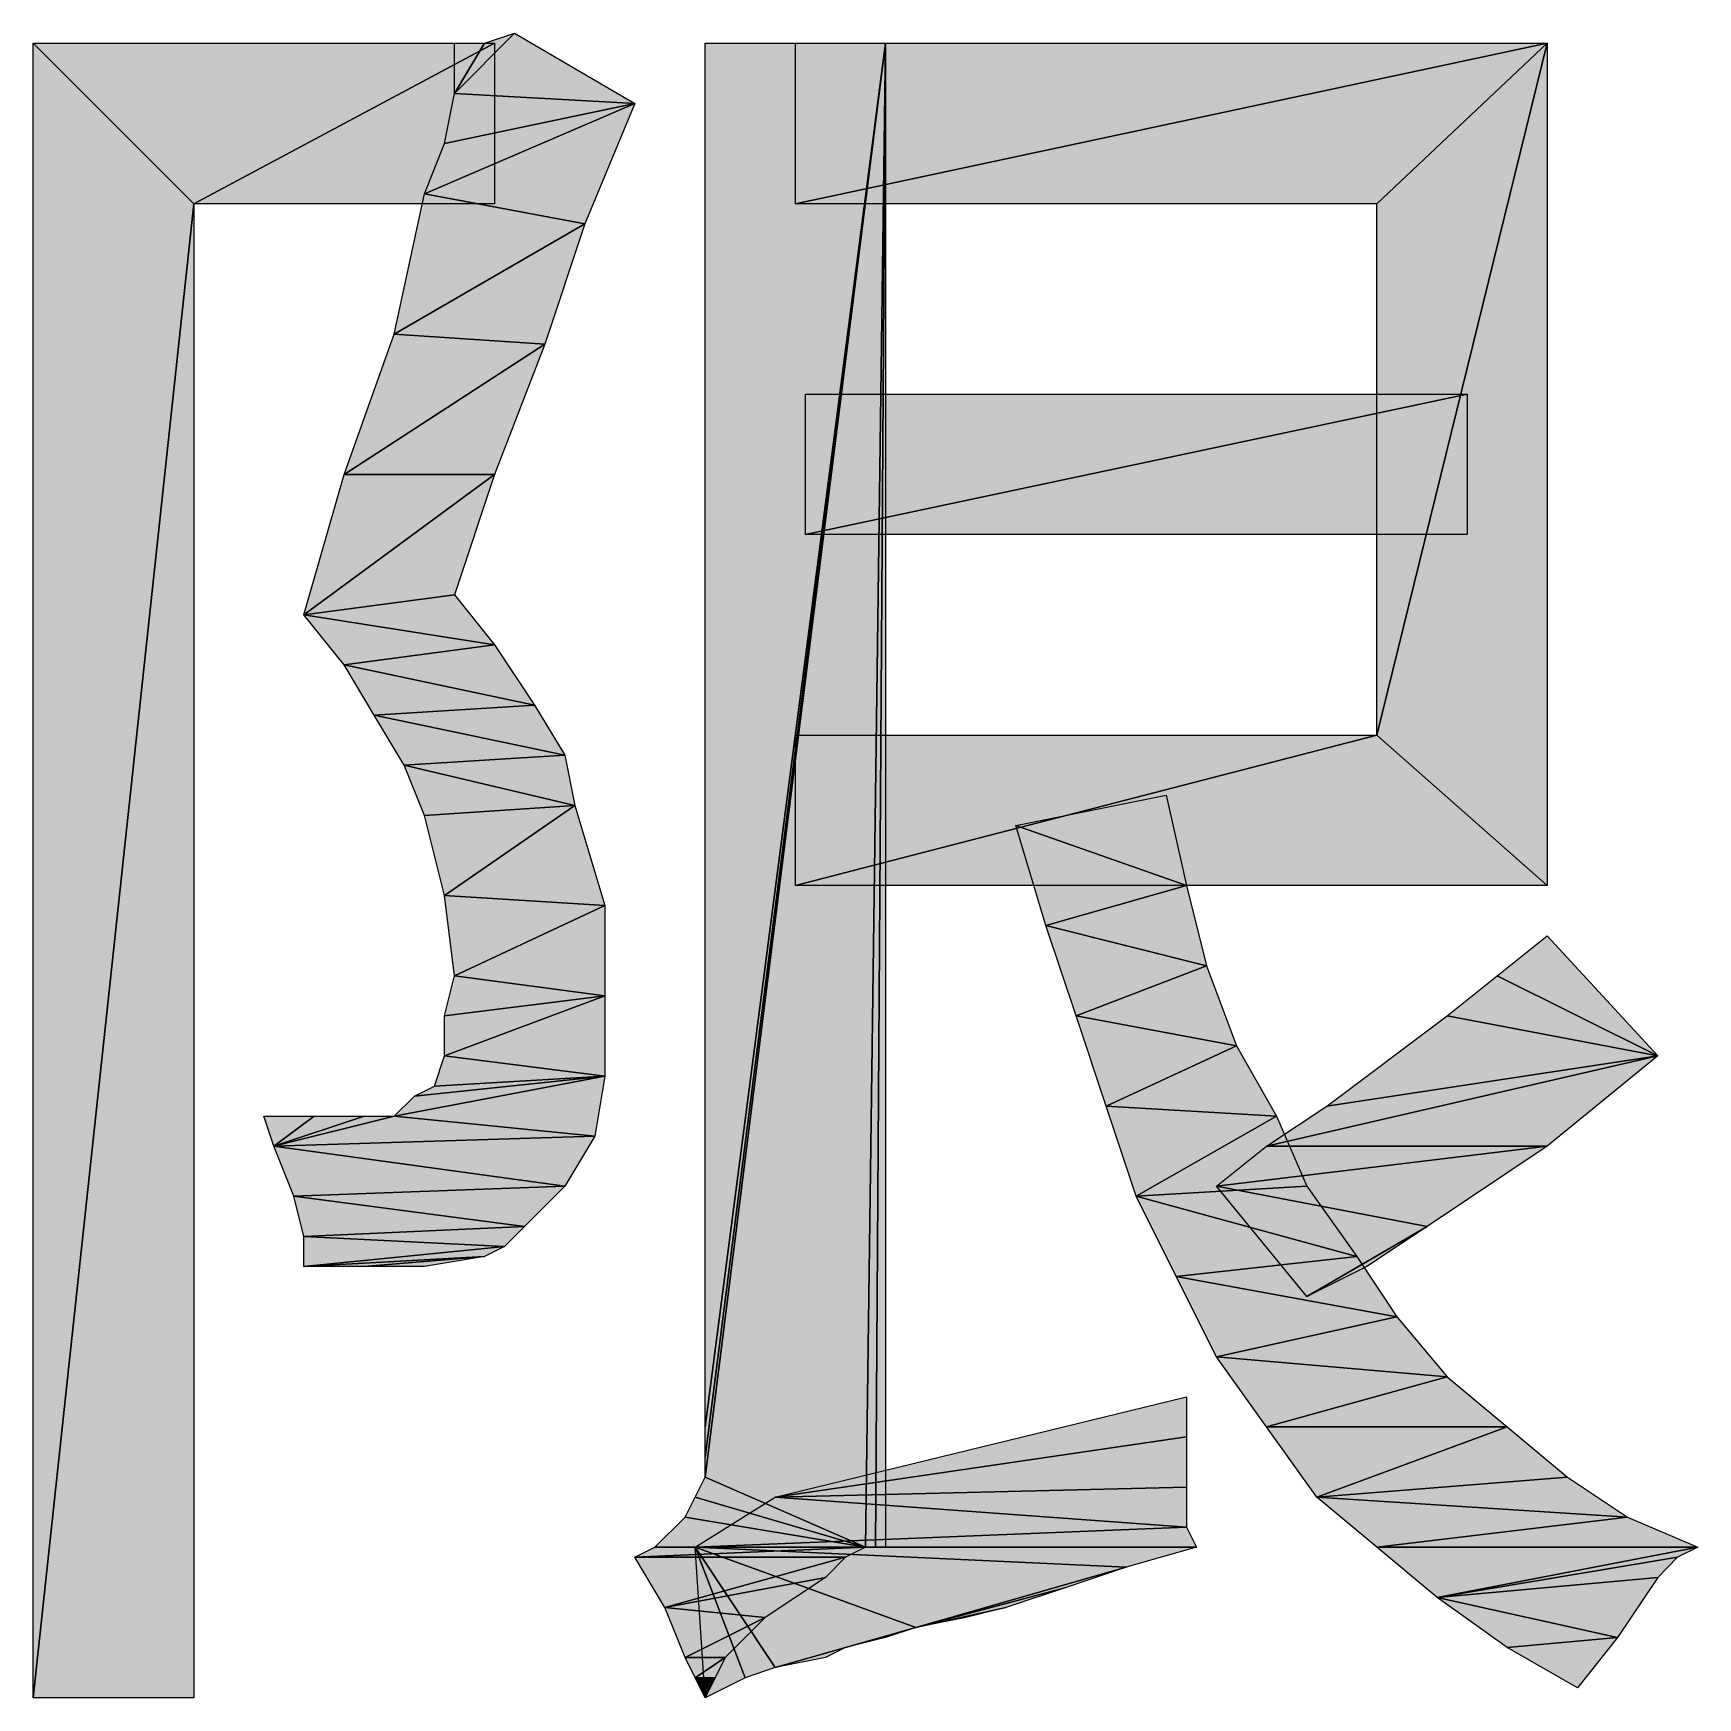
# Model space of a CAD drawing. Header units: millimetres. Extents: x -159 to 198, y 0 to 225.
# Drawn here: x -102.321 to -100.396, y 28.67 to 30.595 of the extents above; entities that cross this region are included whole.
import ezdxf

# ---------------------------------------------------------------- set-up
doc = ezdxf.new("R2010")
doc.units = ezdxf.units.MM
doc.header["$LTSCALE"] = 10.89
doc.layers.add('12_COIN_DXF_FORMAT', color=7, linetype='CONTINUOUS')

# ---------------------------------------------------------------- blocks, each defined once
blk = doc.blocks.new('A_C4F889353_BL2', base_point=(32.2476, 18.7626))
at = {"layer": '12_COIN_DXF_FORMAT', "color": 7, "linetype": 'Continuous'}
for p, q in [((49.2111, 21.134), (49.1416, 21.0644)), ((49.1416, 21.0644), (49.2111, 21.134)), ((49.1763, 21.1224), (49.2111, 21.134)), ((49.2111, 21.134), (49.3503, 21.0528)), ((48.8401, 20.9369), (48.6546, 21.1224)), ((48.6546, 21.1224), (49.1879, 21.1224)), ((48.6546, 19.2093), (48.6546, 21.1224)), ((48.6546, 21.1224), (48.8401, 20.9369)), ((48.8401, 20.9369), (49.1879, 21.1224)), ((49.1879, 21.1224), (48.8401, 20.9369)), ((49.1416, 21.0644), (49.1416, 21.1224)), ((49.1416, 21.1224), (49.1763, 21.1224)), ((49.1763, 21.1224), (49.1416, 21.0644)), ((49.1416, 21.0644), (49.1763, 21.1224)), ((49.1879, 21.1224), (49.1879, 20.9369)), ((49.4314, 19.5224), (49.4314, 21.1224)), ((49.4314, 21.1224), (49.6401, 21.1224)), ((49.6401, 21.1224), (49.4314, 19.5224)), ((49.4314, 19.5224), (49.6401, 21.1224)), ((49.6401, 21.1224), (49.4314, 19.4876)), ((49.4314, 19.4876), (49.6401, 21.1224)), ((49.6401, 21.1224), (49.4314, 19.4644)), ((49.4314, 19.4644), (49.6401, 21.1224)), ((49.5358, 20.9369), (49.5358, 21.1224)), ((49.5358, 21.1224), (50.4053, 21.1224)), ((50.4053, 21.1224), (49.5358, 20.9369)), ((49.5358, 20.9369), (50.4053, 21.1224)), ((49.6401, 21.1224), (49.6169, 19.3833)), ((49.6169, 19.3833), (49.6401, 21.1224)), ((49.6401, 21.1224), (49.6285, 19.3833)), ((49.6285, 19.3833), (49.6401, 21.1224)), ((49.6401, 21.1224), (49.6401, 19.3833)), ((50.4053, 21.1224), (50.2082, 20.9369)), ((50.2082, 20.9369), (50.4053, 21.1224)), ((50.4053, 21.1224), (50.2082, 20.3224)), ((50.2082, 20.3224), (50.4053, 21.1224)), ((50.4053, 21.1224), (50.4053, 20.1485)), ((49.13, 21.0065), (49.1416, 21.0644)), ((49.3503, 21.0528), (49.1416, 21.0644)), ((49.1416, 21.0644), (49.3503, 21.0528)), ((49.3503, 21.0528), (49.1068, 20.9485)), ((49.1068, 20.9485), (49.3503, 21.0528)), ((49.3503, 21.0528), (49.13, 21.0065)), ((49.13, 21.0065), (49.3503, 21.0528)), ((49.3503, 21.0528), (49.2923, 20.9137)), ((49.1068, 20.9485), (49.13, 21.0065)), ((49.072, 20.7862), (49.1068, 20.9485)), ((49.2923, 20.9137), (49.1068, 20.9485)), ((49.1068, 20.9485), (49.2923, 20.9137)), ((48.8401, 20.9369), (48.6546, 19.2093)), ((48.6546, 19.2093), (48.8401, 20.9369)), ((49.1879, 20.9369), (48.8401, 20.9369)), ((48.8401, 20.9369), (48.8401, 19.2093)), ((50.2082, 20.9369), (49.5358, 20.9369)), ((50.2082, 20.3224), (50.2082, 20.9369)), ((49.2923, 20.9137), (49.072, 20.7862)), ((49.072, 20.7862), (49.2923, 20.9137)), ((49.2923, 20.9137), (49.2459, 20.7746)), ((49.014, 20.6238), (49.072, 20.7862)), ((49.2459, 20.7746), (49.072, 20.7862)), ((49.072, 20.7862), (49.2459, 20.7746)), ((49.2459, 20.7746), (49.014, 20.6238)), ((49.014, 20.6238), (49.2459, 20.7746)), ((49.2459, 20.7746), (49.1879, 20.6238)), ((49.5474, 20.5543), (49.5474, 20.7166)), ((49.5474, 20.7166), (50.3126, 20.7166)), ((50.3126, 20.7166), (49.5474, 20.5543)), ((49.5474, 20.5543), (50.3126, 20.7166)), ((50.3126, 20.7166), (50.3126, 20.5543)), ((48.9676, 20.4615), (49.1879, 20.6238)), ((48.9676, 20.4615), (49.014, 20.6238)), ((49.1879, 20.6238), (48.9676, 20.4615)), ((49.1879, 20.6238), (49.014, 20.6238)), ((49.014, 20.6238), (49.1879, 20.6238)), ((49.1879, 20.6238), (49.1416, 20.4847)), ((50.3126, 20.5543), (49.5474, 20.5543)), ((49.1416, 20.4847), (48.9676, 20.4615)), ((48.9676, 20.4615), (49.1416, 20.4847)), ((49.1416, 20.4847), (49.1879, 20.4267)), ((49.1879, 20.4267), (48.9676, 20.4615)), ((49.014, 20.4036), (48.9676, 20.4615)), ((48.9676, 20.4615), (49.1879, 20.4267)), ((49.1879, 20.4267), (49.014, 20.4036)), ((49.014, 20.4036), (49.1879, 20.4267)), ((49.1879, 20.4267), (49.2343, 20.3572)), ((49.2343, 20.3572), (49.014, 20.4036)), ((49.0488, 20.3456), (49.014, 20.4036)), ((49.014, 20.4036), (49.2343, 20.3572)), ((49.2343, 20.3572), (49.0488, 20.3456)), ((49.0488, 20.3456), (49.2343, 20.3572)), ((49.2691, 20.2992), (49.0488, 20.3456)), ((49.0836, 20.2876), (49.0488, 20.3456)), ((49.0488, 20.3456), (49.2691, 20.2992)), ((49.2343, 20.3572), (49.2691, 20.2992)), ((49.5358, 20.1485), (49.5358, 20.3224)), ((49.5358, 20.3224), (50.2082, 20.3224)), ((50.2082, 20.3224), (49.5358, 20.1485)), ((49.5358, 20.1485), (50.2082, 20.3224)), ((50.2082, 20.3224), (50.4053, 20.1485)), ((50.4053, 20.1485), (50.2082, 20.3224)), ((49.2691, 20.2992), (49.0836, 20.2876)), ((49.0836, 20.2876), (49.2691, 20.2992)), ((49.2807, 20.2412), (49.0836, 20.2876)), ((49.1068, 20.2296), (49.0836, 20.2876)), ((49.0836, 20.2876), (49.2807, 20.2412)), ((49.2691, 20.2992), (49.2807, 20.2412)), ((49.7908, 20.218), (49.9647, 20.2528)), ((49.9647, 20.2528), (49.9879, 20.1485)), ((49.2807, 20.2412), (49.1068, 20.2296)), ((49.1068, 20.2296), (49.2807, 20.2412)), ((49.13, 20.1369), (49.1068, 20.2296)), ((49.2807, 20.2412), (49.13, 20.1369)), ((49.13, 20.1369), (49.2807, 20.2412)), ((49.2807, 20.2412), (49.3155, 20.1253)), ((49.9879, 20.1485), (49.7908, 20.218)), ((49.8256, 20.1021), (49.7908, 20.218)), ((49.7908, 20.218), (49.9879, 20.1485)), ((49.3155, 20.1253), (49.13, 20.1369)), ((49.1416, 20.0441), (49.13, 20.1369)), ((49.13, 20.1369), (49.3155, 20.1253)), ((50.4053, 20.1485), (49.5358, 20.1485)), ((49.9879, 20.1485), (49.8256, 20.1021)), ((49.8256, 20.1021), (49.9879, 20.1485)), ((49.9879, 20.1485), (50.0111, 20.0557)), ((49.3155, 20.1253), (49.1416, 20.0441)), ((49.1416, 20.0441), (49.3155, 20.1253)), ((49.3155, 20.1253), (49.3155, 20.0209)), ((50.0111, 20.0557), (49.8256, 20.1021)), ((49.8604, 19.9978), (49.8256, 20.1021)), ((49.8256, 20.1021), (50.0111, 20.0557)), ((50.3474, 20.0441), (50.4053, 20.0905)), ((50.4053, 20.0905), (50.5329, 19.9514)), ((50.0111, 20.0557), (49.8604, 19.9978)), ((49.8604, 19.9978), (50.0111, 20.0557)), ((50.0111, 20.0557), (50.0459, 19.963)), ((49.13, 19.9978), (49.1416, 20.0441)), ((49.3155, 20.0209), (49.1416, 20.0441)), ((49.1416, 20.0441), (49.3155, 20.0209)), ((50.2894, 19.9978), (50.3474, 20.0441)), ((50.3474, 20.0441), (50.5329, 19.9514)), ((50.5329, 19.9514), (50.3474, 20.0441)), ((49.3155, 20.0209), (49.13, 19.9978)), ((49.13, 19.9978), (49.3155, 20.0209)), ((49.3155, 20.0209), (49.13, 19.9514)), ((49.13, 19.9514), (49.3155, 20.0209)), ((49.3155, 20.0209), (49.3155, 19.9282)), ((49.13, 19.9514), (49.13, 19.9978)), ((50.0459, 19.963), (49.8604, 19.9978)), ((49.8952, 19.8934), (49.8604, 19.9978)), ((49.8604, 19.9978), (50.0459, 19.963)), ((50.1503, 19.8934), (50.2894, 19.9978)), ((50.5329, 19.9514), (50.2894, 19.9978)), ((50.2894, 19.9978), (50.5329, 19.9514)), ((50.0459, 19.963), (49.8952, 19.8934)), ((49.8952, 19.8934), (50.0459, 19.963)), ((50.0459, 19.963), (50.0923, 19.8818)), ((49.1184, 19.9166), (49.13, 19.9514)), ((49.3155, 19.9282), (49.13, 19.9514)), ((49.13, 19.9514), (49.3155, 19.9282)), ((50.5329, 19.9514), (50.0807, 19.847)), ((50.0807, 19.847), (50.5329, 19.9514)), ((50.5329, 19.9514), (50.1503, 19.8934)), ((50.1503, 19.8934), (50.5329, 19.9514)), ((50.5329, 19.9514), (50.4053, 19.847)), ((49.3155, 19.9282), (49.072, 19.8818)), ((49.072, 19.8818), (49.3155, 19.9282)), ((49.3155, 19.9282), (49.0952, 19.905)), ((49.0952, 19.905), (49.3155, 19.9282)), ((49.3155, 19.9282), (49.1184, 19.9166)), ((49.1184, 19.9166), (49.3155, 19.9282)), ((49.3155, 19.9282), (49.3039, 19.8586)), ((49.072, 19.8818), (49.0952, 19.905)), ((49.0952, 19.905), (49.1184, 19.9166)), ((48.9329, 19.847), (48.9213, 19.8818)), ((48.9213, 19.8818), (48.9792, 19.8818)), ((48.9329, 19.847), (49.072, 19.8818)), ((49.072, 19.8818), (48.9329, 19.847)), ((48.9329, 19.847), (49.0372, 19.8818)), ((49.0372, 19.8818), (48.9329, 19.847)), ((48.9329, 19.847), (48.9792, 19.8818)), ((48.9792, 19.8818), (48.9329, 19.847)), ((48.9792, 19.8818), (49.0372, 19.8818)), ((49.0372, 19.8818), (49.072, 19.8818)), ((49.3039, 19.8586), (49.072, 19.8818)), ((49.072, 19.8818), (49.3039, 19.8586)), ((50.0923, 19.8818), (49.8952, 19.8934)), ((49.93, 19.7891), (49.8952, 19.8934)), ((49.8952, 19.8934), (50.0923, 19.8818)), ((49.93, 19.7891), (50.0923, 19.8818)), ((50.0923, 19.8818), (49.93, 19.7891)), ((50.0807, 19.847), (50.1503, 19.8934)), ((50.0923, 19.8818), (50.1271, 19.8007)), ((49.3039, 19.8586), (48.9329, 19.847)), ((48.9329, 19.847), (49.3039, 19.8586)), ((49.2691, 19.8007), (48.9329, 19.847)), ((48.956, 19.7891), (48.9329, 19.847)), ((48.9329, 19.847), (49.2691, 19.8007)), ((49.3039, 19.8586), (49.2691, 19.8007)), ((50.0227, 19.8007), (50.0807, 19.847)), ((50.4053, 19.847), (50.0227, 19.8007)), ((50.0227, 19.8007), (50.4053, 19.847)), ((50.4053, 19.847), (50.0807, 19.847)), ((50.0807, 19.847), (50.4053, 19.847)), ((50.4053, 19.847), (50.2662, 19.7543)), ((49.2691, 19.8007), (48.956, 19.7891)), ((48.956, 19.7891), (49.2691, 19.8007)), ((49.2227, 19.7543), (48.956, 19.7891)), ((48.9676, 19.7427), (48.956, 19.7891)), ((48.956, 19.7891), (49.2227, 19.7543)), ((49.2691, 19.8007), (49.2227, 19.7543)), ((50.1271, 19.8007), (49.93, 19.7891)), ((49.93, 19.7891), (50.1271, 19.8007)), ((50.185, 19.7195), (49.93, 19.7891)), ((49.9763, 19.6963), (49.93, 19.7891)), ((49.93, 19.7891), (50.185, 19.7195)), ((50.2662, 19.7543), (50.0227, 19.8007)), ((50.1271, 19.6731), (50.0227, 19.8007)), ((50.0227, 19.8007), (50.2662, 19.7543)), ((50.1271, 19.8007), (50.185, 19.7195)), ((49.2227, 19.7543), (48.9676, 19.7427)), ((48.9676, 19.7427), (49.2227, 19.7543)), ((49.2227, 19.7543), (49.1995, 19.7311)), ((50.1271, 19.6731), (50.2662, 19.7543)), ((50.2662, 19.7543), (50.1271, 19.6731)), ((50.2662, 19.7543), (50.1966, 19.7079)), ((49.1995, 19.7311), (48.9676, 19.7427)), ((48.9676, 19.7079), (48.9676, 19.7427)), ((48.9676, 19.7427), (49.1995, 19.7311)), ((48.9676, 19.7079), (49.1995, 19.7311)), ((49.1995, 19.7311), (48.9676, 19.7079)), ((49.1995, 19.7311), (49.1763, 19.7195)), ((49.1763, 19.7195), (48.9676, 19.7079)), ((48.9676, 19.7079), (49.1763, 19.7195)), ((49.1763, 19.7195), (49.0372, 19.7079)), ((49.0372, 19.7079), (49.1763, 19.7195)), ((49.1763, 19.7195), (49.1068, 19.7079)), ((50.185, 19.7195), (49.9763, 19.6963)), ((49.9763, 19.6963), (50.185, 19.7195)), ((50.185, 19.7195), (50.2314, 19.6499)), ((49.0372, 19.7079), (48.9676, 19.7079)), ((49.1068, 19.7079), (49.0372, 19.7079)), ((50.2314, 19.6499), (49.9763, 19.6963)), ((50.0227, 19.6036), (49.9763, 19.6963)), ((49.9763, 19.6963), (50.2314, 19.6499)), ((50.1966, 19.7079), (50.1271, 19.6731)), ((50.2314, 19.6499), (50.0227, 19.6036)), ((50.0227, 19.6036), (50.2314, 19.6499)), ((50.2314, 19.6499), (50.2894, 19.5804)), ((50.2894, 19.5804), (50.0227, 19.6036)), ((50.0807, 19.5224), (50.0227, 19.6036)), ((50.0227, 19.6036), (50.2894, 19.5804)), ((50.2894, 19.5804), (50.0807, 19.5224)), ((50.0807, 19.5224), (50.2894, 19.5804)), ((50.2894, 19.5804), (50.3589, 19.5224)), ((49.5126, 19.4412), (49.9879, 19.5572)), ((49.9879, 19.5572), (49.9879, 19.5108)), ((49.4314, 19.4876), (49.4314, 19.5224)), ((50.3589, 19.5224), (50.0807, 19.5224)), ((50.1387, 19.4412), (50.0807, 19.5224)), ((50.0807, 19.5224), (50.3589, 19.5224)), ((50.1387, 19.4412), (50.3589, 19.5224)), ((50.3589, 19.5224), (50.1387, 19.4412)), ((50.3589, 19.5224), (50.4285, 19.4644)), ((49.5126, 19.4412), (49.9879, 19.5108)), ((49.9879, 19.5108), (49.5126, 19.4412)), ((49.9879, 19.5108), (49.9879, 19.4528)), ((49.4314, 19.4644), (49.4314, 19.4876)), ((49.4198, 19.4412), (49.4314, 19.4644)), ((49.4314, 19.4644), (49.6169, 19.3833)), ((49.6169, 19.3833), (49.4314, 19.4644)), ((50.4285, 19.4644), (50.1387, 19.4412)), ((50.1387, 19.4412), (50.4285, 19.4644)), ((50.4285, 19.4644), (50.4981, 19.418)), ((49.4082, 19.418), (49.4198, 19.4412)), ((49.4198, 19.3833), (49.5126, 19.4412)), ((49.4198, 19.4412), (49.6169, 19.3833)), ((49.6169, 19.3833), (49.4198, 19.4412)), ((49.9879, 19.4528), (49.5126, 19.4412)), ((49.5126, 19.4412), (49.9879, 19.4528)), ((49.9879, 19.4065), (49.5126, 19.4412)), ((49.5126, 19.4412), (49.9879, 19.4065)), ((49.9879, 19.4528), (49.9879, 19.4065)), ((50.4981, 19.418), (50.1387, 19.4412)), ((50.2082, 19.3833), (50.1387, 19.4412)), ((50.1387, 19.4412), (50.4981, 19.418)), ((49.3734, 19.3833), (49.4082, 19.418)), ((49.4082, 19.418), (49.6169, 19.3833)), ((49.6169, 19.3833), (49.4082, 19.418)), ((49.9879, 19.4065), (49.4198, 19.3833)), ((49.4198, 19.3833), (49.9879, 19.4065)), ((49.9879, 19.4065), (49.9995, 19.3833)), ((50.4981, 19.418), (50.2082, 19.3833)), ((50.2082, 19.3833), (50.4981, 19.418)), ((50.4981, 19.418), (50.5792, 19.3833)), ((49.3503, 19.3717), (49.3734, 19.3833)), ((49.6169, 19.3833), (49.3503, 19.3717)), ((49.3503, 19.3717), (49.6169, 19.3833)), ((49.6169, 19.3833), (49.3734, 19.3833)), ((49.3734, 19.3833), (49.6169, 19.3833)), ((49.9995, 19.3833), (49.4198, 19.3833)), ((49.9184, 19.3601), (49.4198, 19.3833)), ((49.4198, 19.3833), (49.9995, 19.3833)), ((49.6749, 19.2905), (49.4198, 19.3833)), ((49.4198, 19.3833), (49.9184, 19.3601)), ((49.5126, 19.2441), (49.4198, 19.3833)), ((49.4198, 19.3833), (49.6749, 19.2905)), ((49.4778, 19.2325), (49.4198, 19.3833)), ((49.4198, 19.3833), (49.5126, 19.2441)), ((49.4314, 19.2093), (49.4198, 19.3833)), ((49.4198, 19.3833), (49.4778, 19.2325)), ((49.6169, 19.3833), (49.5937, 19.3717)), ((49.6285, 19.3833), (49.6169, 19.3833)), ((49.6401, 19.3833), (49.6285, 19.3833)), ((49.9995, 19.3833), (49.9184, 19.3601)), ((50.5792, 19.3833), (50.2082, 19.3833)), ((50.2778, 19.3253), (50.2082, 19.3833)), ((50.2082, 19.3833), (50.5792, 19.3833)), ((50.2778, 19.3253), (50.5792, 19.3833)), ((50.5792, 19.3833), (50.2778, 19.3253)), ((50.5792, 19.3833), (50.556, 19.3717)), ((49.5937, 19.3717), (49.3503, 19.3717)), ((49.385, 19.3137), (49.3503, 19.3717)), ((49.3503, 19.3717), (49.5937, 19.3717)), ((49.385, 19.3137), (49.5937, 19.3717)), ((49.5937, 19.3717), (49.385, 19.3137)), ((49.5937, 19.3717), (49.5705, 19.3485)), ((50.2778, 19.3253), (50.556, 19.3717)), ((50.556, 19.3717), (50.2778, 19.3253)), ((50.556, 19.3717), (50.5329, 19.3485)), ((49.5705, 19.3485), (49.385, 19.3137)), ((49.385, 19.3137), (49.5705, 19.3485)), ((49.5705, 19.3485), (49.501, 19.3021)), ((49.6749, 19.2905), (49.9184, 19.3601)), ((49.9184, 19.3601), (49.6749, 19.2905)), ((49.9184, 19.3601), (49.8488, 19.3369)), ((50.5329, 19.3485), (50.2778, 19.3253)), ((50.2778, 19.3253), (50.5329, 19.3485)), ((50.5329, 19.3485), (50.4865, 19.2789)), ((49.6749, 19.2905), (49.8488, 19.3369)), ((49.8488, 19.3369), (49.6749, 19.2905)), ((49.8488, 19.3369), (49.7792, 19.3137)), ((50.4865, 19.2789), (50.2778, 19.3253)), ((50.3589, 19.2673), (50.2778, 19.3253)), ((50.2778, 19.3253), (50.4865, 19.2789)), ((49.501, 19.3021), (49.385, 19.3137)), ((49.4082, 19.2557), (49.385, 19.3137)), ((49.385, 19.3137), (49.501, 19.3021)), ((49.6749, 19.2905), (49.7792, 19.3137)), ((49.7792, 19.3137), (49.6749, 19.2905)), ((49.7792, 19.3137), (49.7329, 19.3021)), ((49.501, 19.3021), (49.4082, 19.2557)), ((49.4082, 19.2557), (49.501, 19.3021)), ((49.501, 19.3021), (49.4546, 19.2557)), ((49.5126, 19.2441), (49.6749, 19.2905)), ((49.6749, 19.2905), (49.5126, 19.2441)), ((49.5937, 19.2673), (49.6749, 19.2905)), ((49.6749, 19.2905), (49.5937, 19.2673)), ((49.6749, 19.2905), (49.6401, 19.2789)), ((49.7329, 19.3021), (49.6749, 19.2905)), ((49.5126, 19.2441), (49.5937, 19.2673)), ((49.5937, 19.2673), (49.5126, 19.2441)), ((49.5937, 19.2673), (49.5705, 19.2557)), ((49.6401, 19.2789), (49.5937, 19.2673)), ((50.4865, 19.2789), (50.3589, 19.2673)), ((50.3589, 19.2673), (50.4865, 19.2789)), ((50.4401, 19.2209), (50.3589, 19.2673)), ((50.4865, 19.2789), (50.4401, 19.2209)), ((49.4546, 19.2557), (49.4082, 19.2557)), ((49.4198, 19.2325), (49.4082, 19.2557)), ((49.4082, 19.2557), (49.4546, 19.2557)), ((49.4546, 19.2557), (49.4198, 19.2325)), ((49.4198, 19.2325), (49.4546, 19.2557)), ((49.4546, 19.2557), (49.443, 19.2325)), ((49.5705, 19.2557), (49.5126, 19.2441)), ((49.443, 19.2325), (49.4198, 19.2325)), ((49.4314, 19.2093), (49.4198, 19.2325)), ((49.4198, 19.2325), (49.443, 19.2325)), ((49.4778, 19.2325), (49.4314, 19.2093)), ((49.443, 19.2325), (49.4314, 19.2093)), ((49.5126, 19.2441), (49.4778, 19.2325)), ((48.8401, 19.2093), (48.6546, 19.2093))]:
    blk.add_line(p, q, dxfattribs=at)
for points in [[(49.1763, 21.1224), (49.2111, 21.134), (49.1416, 21.0644)], [(49.2111, 21.134), (49.3503, 21.0528), (49.1416, 21.0644)], [(49.1879, 21.1224), (48.8401, 20.9369), (48.6546, 21.1224)], [(48.6546, 19.2093), (48.6546, 21.1224), (48.8401, 20.9369)], [(49.1879, 21.1224), (49.1879, 20.9369), (48.8401, 20.9369)], [(49.1416, 21.0644), (49.1416, 21.1224), (49.1763, 21.1224)], [(49.4314, 19.5224), (49.4314, 21.1224), (49.6401, 21.1224)], [(49.4314, 19.5224), (49.6401, 21.1224), (49.4314, 19.4876)], [(49.4314, 19.4876), (49.6401, 21.1224), (49.4314, 19.4644)], [(49.4314, 19.4644), (49.6401, 21.1224), (49.6169, 19.3833)], [(49.5358, 20.9369), (49.5358, 21.1224), (50.4053, 21.1224)], [(49.5358, 20.9369), (50.4053, 21.1224), (50.2082, 20.9369)], [(49.6169, 19.3833), (49.6401, 21.1224), (49.6285, 19.3833)], [(49.6401, 21.1224), (49.6401, 19.3833), (49.6285, 19.3833)], [(50.2082, 20.9369), (50.4053, 21.1224), (50.2082, 20.3224)], [(50.4053, 21.1224), (50.4053, 20.1485), (50.2082, 20.3224)], [(49.13, 21.0065), (49.1416, 21.0644), (49.3503, 21.0528)], [(49.13, 21.0065), (49.3503, 21.0528), (49.1068, 20.9485)], [(49.3503, 21.0528), (49.2923, 20.9137), (49.1068, 20.9485)], [(49.072, 20.7862), (49.1068, 20.9485), (49.2923, 20.9137)], [(48.8401, 20.9369), (48.8401, 19.2093), (48.6546, 19.2093)], [(49.2923, 20.9137), (49.2459, 20.7746), (49.072, 20.7862)], [(49.014, 20.6238), (49.072, 20.7862), (49.2459, 20.7746)], [(49.2459, 20.7746), (49.1879, 20.6238), (49.014, 20.6238)], [(49.5474, 20.5543), (49.5474, 20.7166), (50.3126, 20.7166)], [(50.3126, 20.7166), (50.3126, 20.5543), (49.5474, 20.5543)], [(49.1416, 20.4847), (48.9676, 20.4615), (49.1879, 20.6238)], [(48.9676, 20.4615), (49.014, 20.6238), (49.1879, 20.6238)], [(49.1416, 20.4847), (49.1879, 20.4267), (48.9676, 20.4615)], [(49.014, 20.4036), (48.9676, 20.4615), (49.1879, 20.4267)], [(49.1879, 20.4267), (49.2343, 20.3572), (49.014, 20.4036)], [(49.0488, 20.3456), (49.014, 20.4036), (49.2343, 20.3572)], [(49.2343, 20.3572), (49.2691, 20.2992), (49.0488, 20.3456)], [(49.0836, 20.2876), (49.0488, 20.3456), (49.2691, 20.2992)], [(49.5358, 20.1485), (49.5358, 20.3224), (50.2082, 20.3224)], [(49.5358, 20.1485), (50.2082, 20.3224), (50.4053, 20.1485)], [(49.2691, 20.2992), (49.2807, 20.2412), (49.0836, 20.2876)], [(49.1068, 20.2296), (49.0836, 20.2876), (49.2807, 20.2412)], [(49.9647, 20.2528), (49.9879, 20.1485), (49.7908, 20.218)], [(49.1068, 20.2296), (49.2807, 20.2412), (49.13, 20.1369)], [(49.2807, 20.2412), (49.3155, 20.1253), (49.13, 20.1369)], [(49.8256, 20.1021), (49.7908, 20.218), (49.9879, 20.1485)], [(49.1416, 20.0441), (49.13, 20.1369), (49.3155, 20.1253)], [(49.9879, 20.1485), (50.0111, 20.0557), (49.8256, 20.1021)], [(49.3155, 20.1253), (49.3155, 20.0209), (49.1416, 20.0441)], [(49.8604, 19.9978), (49.8256, 20.1021), (50.0111, 20.0557)], [(50.4053, 20.0905), (50.5329, 19.9514), (50.3474, 20.0441)], [(50.0111, 20.0557), (50.0459, 19.963), (49.8604, 19.9978)], [(49.13, 19.9978), (49.1416, 20.0441), (49.3155, 20.0209)], [(50.2894, 19.9978), (50.3474, 20.0441), (50.5329, 19.9514)], [(49.13, 19.9978), (49.3155, 20.0209), (49.13, 19.9514)], [(49.3155, 20.0209), (49.3155, 19.9282), (49.13, 19.9514)], [(49.8952, 19.8934), (49.8604, 19.9978), (50.0459, 19.963)], [(50.1503, 19.8934), (50.2894, 19.9978), (50.5329, 19.9514)], [(50.0459, 19.963), (50.0923, 19.8818), (49.8952, 19.8934)], [(49.1184, 19.9166), (49.13, 19.9514), (49.3155, 19.9282)], [(50.1503, 19.8934), (50.5329, 19.9514), (50.0807, 19.847)], [(50.5329, 19.9514), (50.4053, 19.847), (50.0807, 19.847)], [(49.0952, 19.905), (49.3155, 19.9282), (49.072, 19.8818)], [(49.3155, 19.9282), (49.3039, 19.8586), (49.072, 19.8818)], [(49.1184, 19.9166), (49.3155, 19.9282), (49.0952, 19.905)], [(48.9329, 19.847), (48.9213, 19.8818), (48.9792, 19.8818)], [(49.3039, 19.8586), (48.9329, 19.847), (49.072, 19.8818)], [(49.072, 19.8818), (48.9329, 19.847), (49.0372, 19.8818)], [(49.0372, 19.8818), (48.9329, 19.847), (48.9792, 19.8818)], [(49.93, 19.7891), (49.8952, 19.8934), (50.0923, 19.8818)], [(50.1271, 19.8007), (49.93, 19.7891), (50.0923, 19.8818)], [(49.3039, 19.8586), (49.2691, 19.8007), (48.9329, 19.847)], [(48.956, 19.7891), (48.9329, 19.847), (49.2691, 19.8007)], [(50.0227, 19.8007), (50.0807, 19.847), (50.4053, 19.847)], [(50.4053, 19.847), (50.2662, 19.7543), (50.0227, 19.8007)], [(49.2691, 19.8007), (49.2227, 19.7543), (48.956, 19.7891)], [(48.9676, 19.7427), (48.956, 19.7891), (49.2227, 19.7543)], [(50.1271, 19.8007), (50.185, 19.7195), (49.93, 19.7891)], [(49.9763, 19.6963), (49.93, 19.7891), (50.185, 19.7195)], [(50.1271, 19.6731), (50.0227, 19.8007), (50.2662, 19.7543)], [(49.2227, 19.7543), (49.1995, 19.7311), (48.9676, 19.7427)], [(50.1966, 19.7079), (50.1271, 19.6731), (50.2662, 19.7543)], [(48.9676, 19.7079), (48.9676, 19.7427), (49.1995, 19.7311)], [(49.1763, 19.7195), (48.9676, 19.7079), (49.1995, 19.7311)], [(48.9676, 19.7079), (49.1763, 19.7195), (49.0372, 19.7079)], [(49.1763, 19.7195), (49.1068, 19.7079), (49.0372, 19.7079)], [(50.185, 19.7195), (50.2314, 19.6499), (49.9763, 19.6963)], [(50.0227, 19.6036), (49.9763, 19.6963), (50.2314, 19.6499)], [(50.2314, 19.6499), (50.2894, 19.5804), (50.0227, 19.6036)], [(50.0807, 19.5224), (50.0227, 19.6036), (50.2894, 19.5804)], [(50.2894, 19.5804), (50.3589, 19.5224), (50.0807, 19.5224)], [(49.5126, 19.4412), (49.9879, 19.5572), (49.9879, 19.5108)], [(50.1387, 19.4412), (50.0807, 19.5224), (50.3589, 19.5224)], [(50.4285, 19.4644), (50.1387, 19.4412), (50.3589, 19.5224)], [(49.9879, 19.4528), (49.5126, 19.4412), (49.9879, 19.5108)], [(49.4198, 19.4412), (49.4314, 19.4644), (49.6169, 19.3833)], [(50.4285, 19.4644), (50.4981, 19.418), (50.1387, 19.4412)], [(49.4082, 19.418), (49.4198, 19.4412), (49.6169, 19.3833)], [(49.4198, 19.3833), (49.5126, 19.4412), (49.9879, 19.4065)], [(49.9879, 19.4528), (49.9879, 19.4065), (49.5126, 19.4412)], [(50.2082, 19.3833), (50.1387, 19.4412), (50.4981, 19.418)], [(49.3734, 19.3833), (49.4082, 19.418), (49.6169, 19.3833)], [(49.9879, 19.4065), (49.9995, 19.3833), (49.4198, 19.3833)], [(50.4981, 19.418), (50.5792, 19.3833), (50.2082, 19.3833)], [(49.3503, 19.3717), (49.3734, 19.3833), (49.6169, 19.3833)], [(49.6169, 19.3833), (49.5937, 19.3717), (49.3503, 19.3717)], [(49.9995, 19.3833), (49.9184, 19.3601), (49.4198, 19.3833)], [(49.9184, 19.3601), (49.6749, 19.2905), (49.4198, 19.3833)], [(49.6749, 19.2905), (49.5126, 19.2441), (49.4198, 19.3833)], [(49.5126, 19.2441), (49.4778, 19.2325), (49.4198, 19.3833)], [(49.4314, 19.2093), (49.4198, 19.3833), (49.4778, 19.2325)], [(50.2778, 19.3253), (50.2082, 19.3833), (50.5792, 19.3833)], [(50.556, 19.3717), (50.2778, 19.3253), (50.5792, 19.3833)], [(49.385, 19.3137), (49.3503, 19.3717), (49.5937, 19.3717)], [(49.5705, 19.3485), (49.385, 19.3137), (49.5937, 19.3717)], [(50.5329, 19.3485), (50.2778, 19.3253), (50.556, 19.3717)], [(49.5705, 19.3485), (49.501, 19.3021), (49.385, 19.3137)], [(49.8488, 19.3369), (49.6749, 19.2905), (49.9184, 19.3601)], [(50.5329, 19.3485), (50.4865, 19.2789), (50.2778, 19.3253)], [(49.7792, 19.3137), (49.6749, 19.2905), (49.8488, 19.3369)], [(50.3589, 19.2673), (50.2778, 19.3253), (50.4865, 19.2789)], [(49.4082, 19.2557), (49.385, 19.3137), (49.501, 19.3021)], [(49.7329, 19.3021), (49.6749, 19.2905), (49.7792, 19.3137)], [(49.501, 19.3021), (49.4546, 19.2557), (49.4082, 19.2557)], [(49.5937, 19.2673), (49.5126, 19.2441), (49.6749, 19.2905)], [(49.6401, 19.2789), (49.5937, 19.2673), (49.6749, 19.2905)], [(49.5705, 19.2557), (49.5126, 19.2441), (49.5937, 19.2673)], [(50.4865, 19.2789), (50.4401, 19.2209), (50.3589, 19.2673)], [(49.4198, 19.2325), (49.4082, 19.2557), (49.4546, 19.2557)], [(49.4546, 19.2557), (49.443, 19.2325), (49.4198, 19.2325)], [(49.4314, 19.2093), (49.4198, 19.2325), (49.443, 19.2325)]]:
    blk.add_solid(points, dxfattribs=at)

msp = doc.modelspace()

# ---------------------------------------------------------------- block references
at = {"layer": '12_COIN_DXF_FORMAT', "color": 2, "linetype": 'Continuous'}
msp.add_blockref('A_C4F889353_BL2', (-118.728, 28.2232), dxfattribs=at)

doc.saveas('drawing.dxf')
